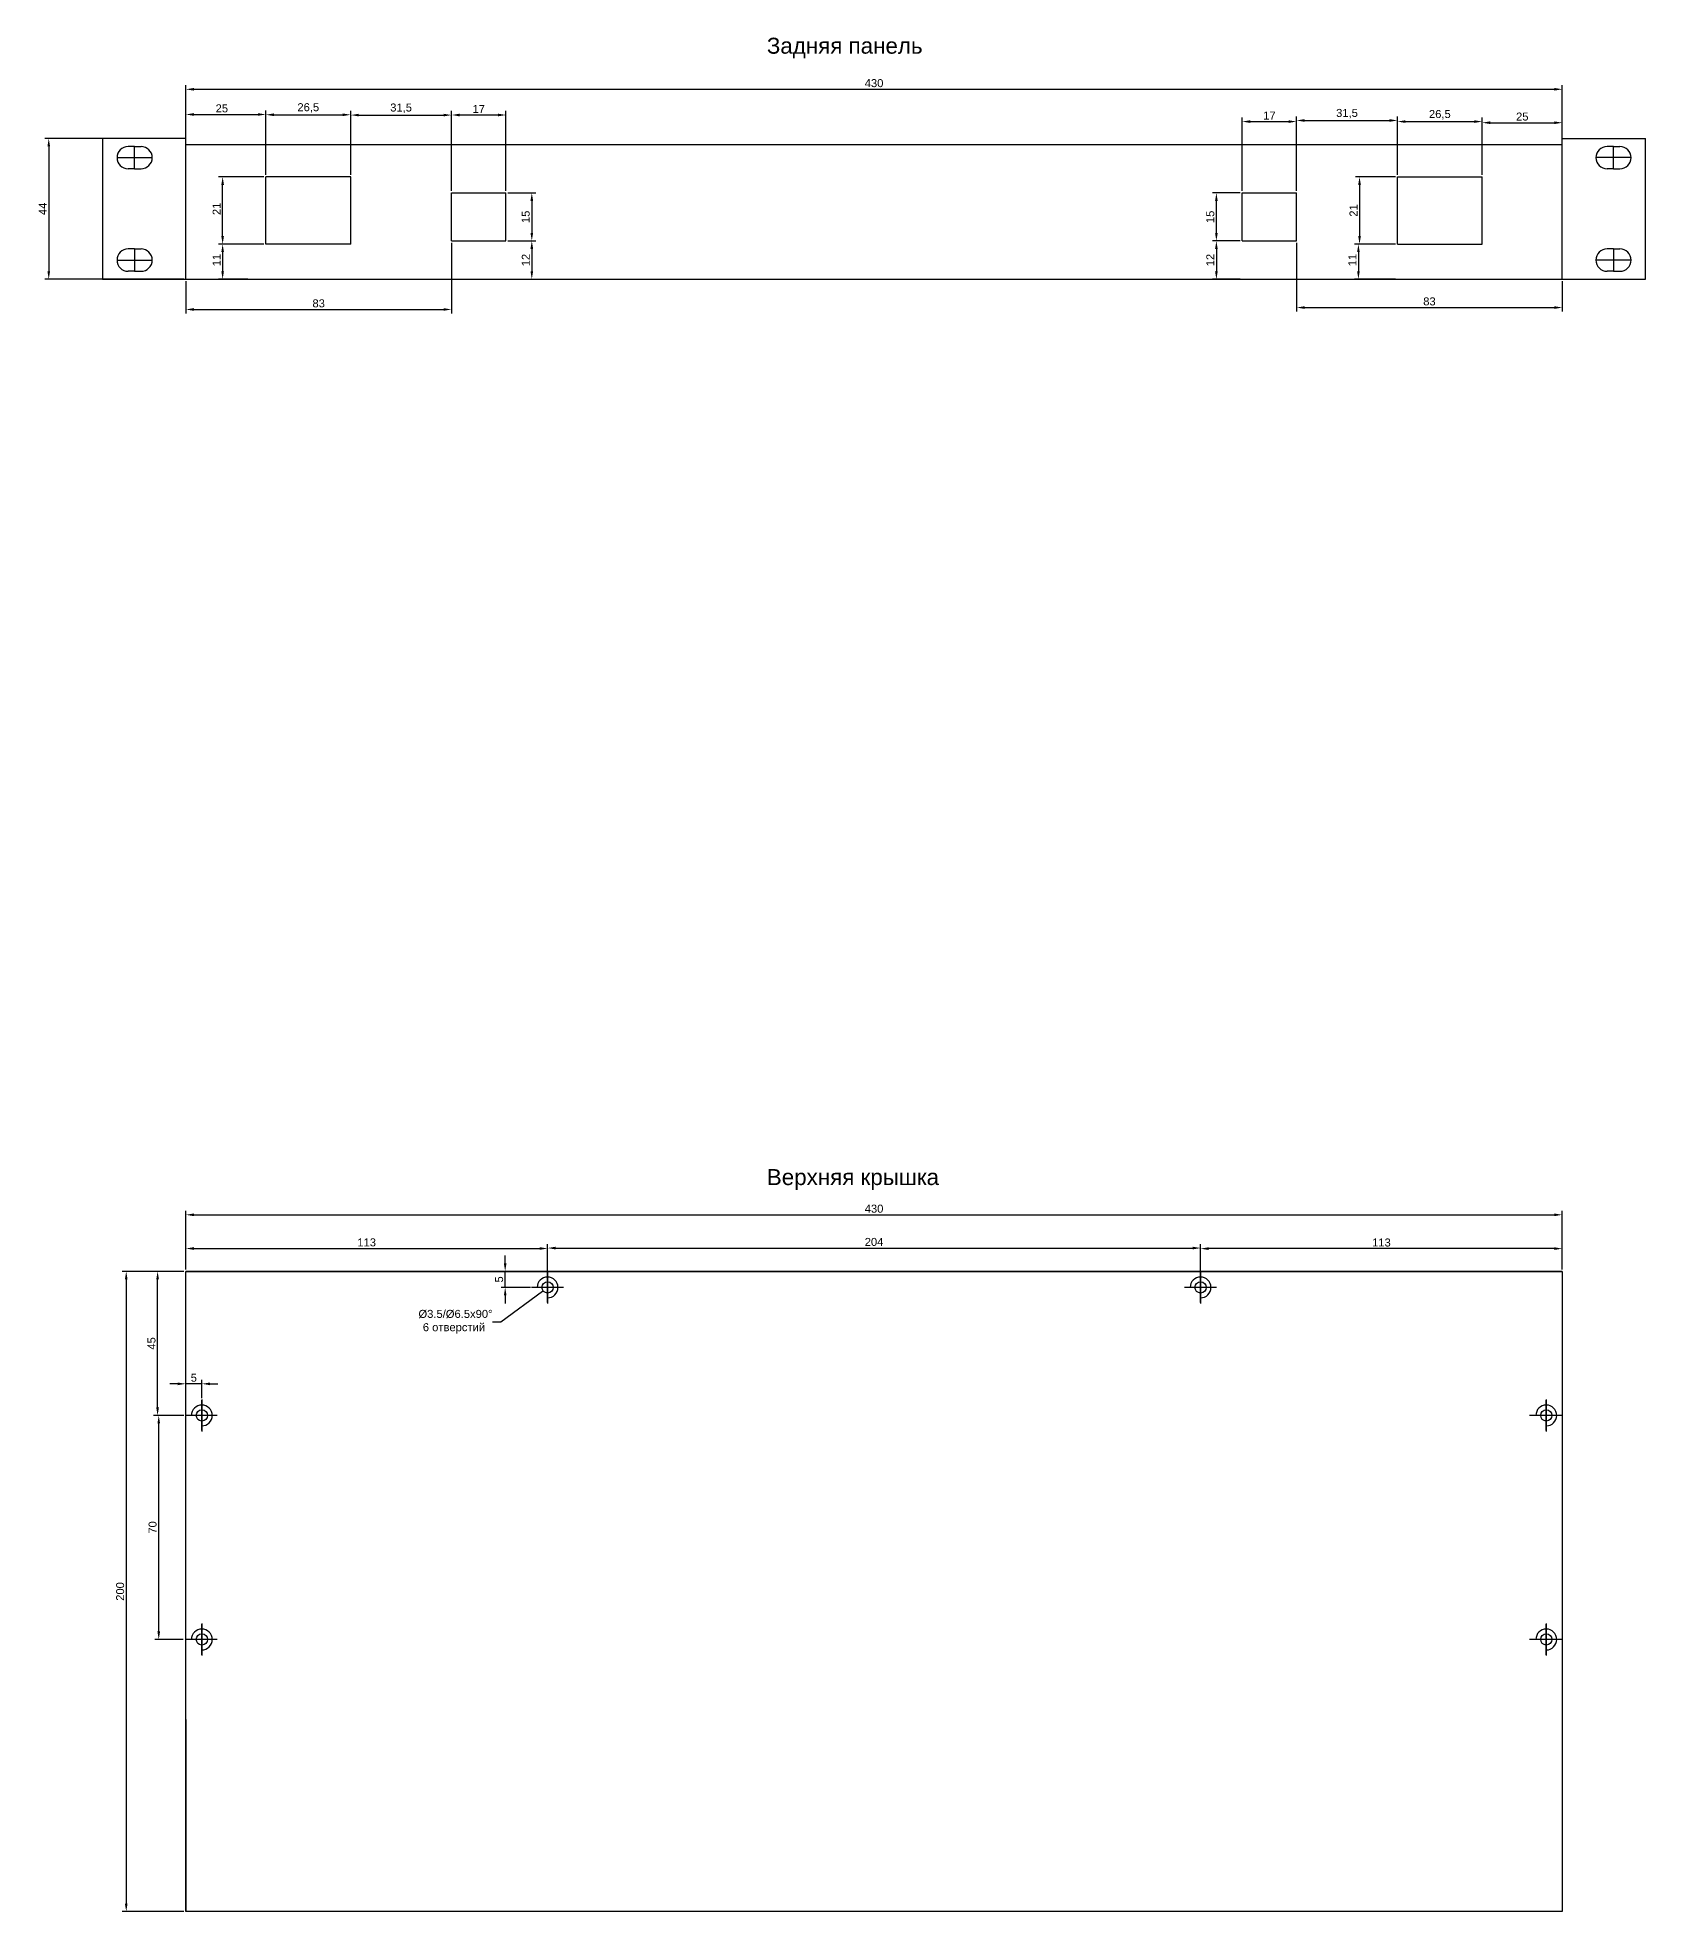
# Model space of a CAD drawing. Header units: millimetres. Extents: x 1597 to 3075, y 1 to 1076.
# Drawn here: x 2573 to 3075, y 490 to 1076 of the extents above; entities that cross this region are included whole.
import ezdxf

# ---------------------------------------------------------------- set-up
doc = ezdxf.new("R2010")
doc.units = ezdxf.units.MM
doc.layers.add('Dim', color=210, linetype='Continuous')
doc.styles.get("Standard").update_dxf_attribs({"font": 'arial.ttf'})
doc.dimstyles.new('ISO-25', dxfattribs={"dimtxt": 2.5, "dimasz": 2.5, "dimexe": 1.25, "dimexo": 0.625, "dimtad": 1, "dimtxsty": 'Standard', "dimcen": 2.5, "dimadec": 0, "dimazin": 0, "dimtfac": 1, "dimtmove": 0, "dimatfit": 3, "dimfxl": 1, "dimarcsym": 0})
doc.dimstyles.get("Standard").update_dxf_attribs({"dimtxt": 0.18, "dimasz": 0.18, "dimexe": 0.18, "dimexo": 0.0625, "dimgap": 0.09, "dimtad": 0, "dimtih": 1, "dimtoh": 1, "dimdec": 4, "dimzin": 0, "dimdsep": 46, "dimtxsty": 'Standard', "dimcen": 0.09, "dimadec": 0, "dimazin": 0, "dimtfac": 1, "dimtdec": 4, "dimtofl": 0, "dimtmove": 0, "dimatfit": 3, "dimfxl": 1, "dimtolj": 1, "dimtzin": 0, "dimarcsym": 0})

# ---------------------------------------------------------------- blocks, each defined once
blk = doc.blocks.new('*D7')
at = {"layer": 'Defpoints', "color": 0, "transparency": 16777216}
for p in [(3049.19, 1059.86), (2619.19, 1042.5), (3049.19, 1044.5)]:
    blk.add_point(p, dxfattribs=at)
at = {"layer": 'Dim', "color": 0, "lineweight": -2, "transparency": 16777216}
for p, q in [((2619.19, 1043.12), (2619.19, 1061.11)), ((2621.69, 1059.86), (3046.69, 1059.86)), ((3049.19, 1045.12), (3049.19, 1061.11))]:
    blk.add_line(p, q, dxfattribs=at)
at = {"layer": 'Dim', "color": 0, "transparency": 16777216}
for points in [[(2621.69, 1060.28), (2621.69, 1059.45), (2619.19, 1059.86)], [(3046.69, 1060.28), (3046.69, 1059.45), (3049.19, 1059.86)]]:
    blk.add_solid(points, dxfattribs=at)
at = {"layer": 'Dim', "color": 0, "transparency": 16777216, "insert": (2834.19, 1061.77), "char_height": 2.5, "attachment_point": 5}
blk.add_mtext('430', dxfattribs=at)
blk = doc.blocks.new('*D8')
at = {"layer": 'Defpoints', "color": 0, "transparency": 16777216}
for p in [(2619.19, 1044.5), (2576.36, 1000.5), (2619.19, 1000.5)]:
    blk.add_point(p, dxfattribs=at)
at = {"layer": 'Dim', "color": 0, "lineweight": -2, "transparency": 16777216}
for p, q in [((2618.57, 1044.5), (2575.11, 1044.5)), ((2576.36, 1042), (2576.36, 1003)), ((2618.57, 1000.5), (2575.11, 1000.5))]:
    blk.add_line(p, q, dxfattribs=at)
at = {"layer": 'Dim', "color": 0, "transparency": 16777216}
for points in [[(2575.95, 1042), (2576.78, 1042), (2576.36, 1044.5)], [(2575.95, 1003), (2576.78, 1003), (2576.36, 1000.5)]]:
    blk.add_solid(points, dxfattribs=at)
at = {"layer": 'Dim', "color": 0, "transparency": 16777216, "insert": (2574.49, 1022.5), "char_height": 2.5, "attachment_point": 5, "rotation": 90}
blk.add_mtext('44', dxfattribs=at)
blk = doc.blocks.new('*D9')
at = {"layer": 'Defpoints', "color": 0, "transparency": 16777216}
for p in [(2732.19, 697.66), (2619.19, 690.5), (2732.19, 685.5)]:
    blk.add_point(p, dxfattribs=at)
at = {"layer": 'Dim', "color": 0, "lineweight": -2, "transparency": 16777216}
for p, q in [((2619.19, 691.12), (2619.19, 698.91)), ((2621.69, 697.66), (2729.69, 697.66)), ((2732.19, 686.12), (2732.19, 698.91))]:
    blk.add_line(p, q, dxfattribs=at)
at = {"layer": 'Dim', "color": 0, "transparency": 16777216}
for points in [[(2621.69, 698.08), (2621.69, 697.24), (2619.19, 697.66)], [(2729.69, 698.08), (2729.69, 697.24), (2732.19, 697.66)]]:
    blk.add_solid(points, dxfattribs=at)
at = {"layer": 'Dim', "color": 0, "transparency": 16777216, "insert": (2675.69, 699.56), "char_height": 2.5, "attachment_point": 5}
blk.add_mtext('113', dxfattribs=at)
blk = doc.blocks.new('*D10')
at = {"layer": 'Defpoints', "color": 0, "transparency": 16777216}
for p in [(2936.19, 697.8), (2732.19, 685.5), (2936.19, 685.5)]:
    blk.add_point(p, dxfattribs=at)
at = {"layer": 'Dim', "color": 0, "lineweight": -2, "transparency": 16777216}
for p, q in [((2732.19, 686.12), (2732.19, 699.05)), ((2734.69, 697.8), (2933.69, 697.8)), ((2936.19, 686.12), (2936.19, 699.05))]:
    blk.add_line(p, q, dxfattribs=at)
at = {"layer": 'Dim', "color": 0, "transparency": 16777216}
for points in [[(2734.69, 698.22), (2734.69, 697.38), (2732.19, 697.8)], [(2933.69, 698.22), (2933.69, 697.38), (2936.19, 697.8)]]:
    blk.add_solid(points, dxfattribs=at)
at = {"layer": 'Dim', "color": 0, "transparency": 16777216, "insert": (2834.19, 699.7), "char_height": 2.5, "attachment_point": 5}
blk.add_mtext('204', dxfattribs=at)
blk = doc.blocks.new('*D11')
at = {"layer": 'Defpoints', "color": 0, "transparency": 16777216}
for p in [(2936.19, 697.62), (2936.19, 685.5), (3049.19, 690.5)]:
    blk.add_point(p, dxfattribs=at)
at = {"layer": 'Dim', "color": 0, "lineweight": -2, "transparency": 16777216}
for p, q in [((2936.19, 686.12), (2936.19, 698.87)), ((3046.69, 697.62), (2938.69, 697.62)), ((3049.19, 691.12), (3049.19, 698.87))]:
    blk.add_line(p, q, dxfattribs=at)
at = {"layer": 'Dim', "color": 0, "transparency": 16777216}
for points in [[(2938.69, 698.04), (2938.69, 697.2), (2936.19, 697.62)], [(3046.69, 698.04), (3046.69, 697.2), (3049.19, 697.62)]]:
    blk.add_solid(points, dxfattribs=at)
at = {"layer": 'Dim', "color": 0, "transparency": 16777216, "insert": (2992.69, 699.52), "char_height": 2.5, "attachment_point": 5}
blk.add_mtext('113', dxfattribs=at)
blk = doc.blocks.new('*D12')
at = {"layer": 'Defpoints', "color": 0, "transparency": 16777216}
for p in [(3049.19, 708.19), (2619.19, 691.12), (3049.19, 690.5)]:
    blk.add_point(p, dxfattribs=at)
at = {"layer": 'Dim', "color": 0, "lineweight": -2, "transparency": 16777216}
for p, q in [((2619.19, 691.75), (2619.19, 709.44)), ((3049.19, 691.12), (3049.19, 709.44)), ((2621.69, 708.19), (3046.69, 708.19))]:
    blk.add_line(p, q, dxfattribs=at)
at = {"layer": 'Dim', "color": 0, "transparency": 16777216}
for points in [[(2621.69, 708.61), (2621.69, 707.77), (2619.19, 708.19)], [(3046.69, 708.61), (3046.69, 707.77), (3049.19, 708.19)]]:
    blk.add_solid(points, dxfattribs=at)
at = {"layer": 'Dim', "color": 0, "transparency": 16777216, "insert": (2834.19, 710.09), "char_height": 2.5, "attachment_point": 5}
blk.add_mtext('430', dxfattribs=at)
blk = doc.blocks.new('*D13')
at = {"layer": 'Defpoints', "color": 0, "transparency": 16777216}
for p in [(2718.95, 690.5), (2727.44, 690.5), (2727.44, 685.5)]:
    blk.add_point(p, dxfattribs=at)
at = {"layer": 'Dim', "color": 0, "lineweight": -2, "transparency": 16777216}
for p, q in [((2718.95, 693), (2718.95, 695.5)), ((2726.82, 690.5), (2717.7, 690.5)), ((2726.82, 685.5), (2717.7, 685.5)), ((2718.95, 685.5), (2718.95, 690.5)), ((2718.95, 683), (2718.95, 680.5))]:
    blk.add_line(p, q, dxfattribs=at)
at = {"layer": 'Dim', "color": 0, "transparency": 16777216}
for points in [[(2718.54, 693), (2719.37, 693), (2718.95, 690.5)], [(2718.54, 683), (2719.37, 683), (2718.95, 685.5)]]:
    blk.add_solid(points, dxfattribs=at)
at = {"layer": 'Dim', "color": 0, "transparency": 16777216, "insert": (2717.06, 688), "char_height": 2.5, "attachment_point": 5, "rotation": 90}
blk.add_mtext('5', dxfattribs=at)
blk = doc.blocks.new('*D14')
at = {"layer": 'Defpoints', "color": 0, "transparency": 16777216}
for p in [(2733.6, 686.53), (2730.78, 684.47)]:
    blk.add_point(p, dxfattribs=at)
at = {"layer": 'Dim', "color": 0, "lineweight": -2, "transparency": 16777216}
for p, q in [((2732.1, 685.5), (2732.28, 685.5)), ((2732.19, 685.41), (2732.19, 685.59)), ((2717.55, 674.77), (2730.63, 684.36)), ((2714.98, 674.77), (2717.55, 674.77))]:
    blk.add_line(p, q, dxfattribs=at)
at = {"layer": 'Dim', "color": 0, "transparency": 16777216}
blk.add_solid([(2730.62, 684.38), (2730.65, 684.34), (2730.78, 684.47)], dxfattribs=at)
at = {"layer": 'Dim', "color": 0, "transparency": 16777216, "insert": (2702.95, 674.77), "char_height": 2.5, "attachment_point": 5}
blk.add_mtext('\\A1; %%C3.5/%%C6.5x90%%D\\P6 {\\fArial|b0|i0|c204|p34;отверстий}', dxfattribs=at)
blk = doc.blocks.new('*D19')
at = {"layer": 'Defpoints', "color": 0, "transparency": 16777216}
for p in [(2619.19, 690.5), (2600.57, 490.5), (2619.19, 490.5)]:
    blk.add_point(p, dxfattribs=at)
at = {"layer": 'Dim', "color": 0, "lineweight": -2, "transparency": 16777216}
for p, q in [((2618.57, 690.5), (2599.32, 690.5)), ((2600.57, 688), (2600.57, 493)), ((2618.57, 490.5), (2599.32, 490.5))]:
    blk.add_line(p, q, dxfattribs=at)
at = {"layer": 'Dim', "color": 0, "transparency": 16777216}
for points in [[(2600.15, 688), (2600.99, 688), (2600.57, 690.5)], [(2600.15, 493), (2600.99, 493), (2600.57, 490.5)]]:
    blk.add_solid(points, dxfattribs=at)
at = {"layer": 'Dim', "color": 0, "transparency": 16777216, "insert": (2598.67, 590.5), "char_height": 2.5, "attachment_point": 5, "rotation": 90}
blk.add_mtext('200', dxfattribs=at)
blk = doc.blocks.new('*D42')
at = {"layer": 'Defpoints', "color": 0, "transparency": 16777216}
for p in [(2966.19, 1049.77), (2949.19, 1027.5), (2966.19, 1027.5)]:
    blk.add_point(p, dxfattribs=at)
at = {"layer": 'Dim', "color": 0, "lineweight": -2, "transparency": 16777216}
for p, q in [((2949.19, 1028.12), (2949.19, 1051.02)), ((2951.69, 1049.77), (2963.69, 1049.77)), ((2966.19, 1028.12), (2966.19, 1051.02))]:
    blk.add_line(p, q, dxfattribs=at)
at = {"layer": 'Dim', "color": 0, "transparency": 16777216}
for points in [[(2951.69, 1050.18), (2951.69, 1049.35), (2949.19, 1049.77)], [(2963.69, 1050.18), (2963.69, 1049.35), (2966.19, 1049.77)]]:
    blk.add_solid(points, dxfattribs=at)
at = {"layer": 'Dim', "color": 0, "transparency": 16777216, "insert": (2957.69, 1051.65), "char_height": 2.5, "attachment_point": 5}
blk.add_mtext('17', dxfattribs=at)
blk = doc.blocks.new('*D43')
at = {"layer": 'Defpoints', "color": 0, "transparency": 16777216}
for p in [(2941.13, 1027.5), (2949.19, 1027.5), (2949.19, 1012.5)]:
    blk.add_point(p, dxfattribs=at)
at = {"layer": 'Dim', "color": 0, "lineweight": -2, "transparency": 16777216}
for p, q in [((2948.57, 1027.5), (2939.88, 1027.5)), ((2941.13, 1015), (2941.13, 1025)), ((2948.57, 1012.5), (2939.88, 1012.5))]:
    blk.add_line(p, q, dxfattribs=at)
at = {"layer": 'Dim', "color": 0, "transparency": 16777216}
for points in [[(2940.72, 1025), (2941.55, 1025), (2941.13, 1027.5)], [(2940.72, 1015), (2941.55, 1015), (2941.13, 1012.5)]]:
    blk.add_solid(points, dxfattribs=at)
at = {"layer": 'Dim', "color": 0, "transparency": 16777216, "insert": (2939.23, 1020), "char_height": 2.5, "attachment_point": 5, "rotation": 90}
blk.add_mtext('15', dxfattribs=at)
blk = doc.blocks.new('*D44')
at = {"layer": 'Defpoints', "color": 0, "transparency": 16777216}
for p in [(2949.19, 1012.5), (2941.13, 1000.5), (2949.19, 1000.5)]:
    blk.add_point(p, dxfattribs=at)
at = {"layer": 'Dim', "color": 0, "lineweight": -2, "transparency": 16777216}
for p, q in [((2948.57, 1012.5), (2939.88, 1012.5)), ((2941.13, 1010), (2941.13, 1003)), ((2948.57, 1000.5), (2939.88, 1000.5))]:
    blk.add_line(p, q, dxfattribs=at)
at = {"layer": 'Dim', "color": 0, "transparency": 16777216}
for points in [[(2940.72, 1010), (2941.55, 1010), (2941.13, 1012.5)], [(2940.72, 1003), (2941.55, 1003), (2941.13, 1000.5)]]:
    blk.add_solid(points, dxfattribs=at)
at = {"layer": 'Dim', "color": 0, "transparency": 16777216, "insert": (2939.25, 1006.5), "char_height": 2.5, "attachment_point": 5, "rotation": 90}
blk.add_mtext('12', dxfattribs=at)
blk = doc.blocks.new('*D61')
at = {"layer": 'Defpoints', "color": 0, "transparency": 16777216}
for p in [(2610.73, 645.5), (2619.19, 645.5), (2618.94, 575.5)]:
    blk.add_point(p, dxfattribs=at)
at = {"layer": 'Dim', "color": 0, "lineweight": -2, "transparency": 16777216}
for p, q in [((2618.57, 645.5), (2609.48, 645.5)), ((2610.73, 578), (2610.73, 643)), ((2618.32, 575.5), (2609.48, 575.5))]:
    blk.add_line(p, q, dxfattribs=at)
at = {"layer": 'Dim', "color": 0, "transparency": 16777216}
for points in [[(2610.31, 643), (2611.14, 643), (2610.73, 645.5)], [(2610.31, 578), (2611.14, 578), (2610.73, 575.5)]]:
    blk.add_solid(points, dxfattribs=at)
at = {"layer": 'Dim', "color": 0, "transparency": 16777216, "insert": (2608.82, 610.5), "char_height": 2.5, "attachment_point": 5, "rotation": 90}
blk.add_mtext('70', dxfattribs=at)
blk = doc.blocks.new('*D62')
at = {"layer": 'Defpoints', "color": 0, "transparency": 16777216}
for p in [(2610.37, 690.5), (2619.19, 690.5), (2618.94, 645.5)]:
    blk.add_point(p, dxfattribs=at)
at = {"layer": 'Dim', "color": 0, "lineweight": -2, "transparency": 16777216}
for p, q in [((2618.57, 690.5), (2609.12, 690.5)), ((2610.37, 648), (2610.37, 688)), ((2618.32, 645.5), (2609.12, 645.5))]:
    blk.add_line(p, q, dxfattribs=at)
at = {"layer": 'Dim', "color": 0, "transparency": 16777216}
for points in [[(2609.95, 688), (2610.79, 688), (2610.37, 690.5)], [(2609.95, 648), (2610.79, 648), (2610.37, 645.5)]]:
    blk.add_solid(points, dxfattribs=at)
at = {"layer": 'Dim', "color": 0, "transparency": 16777216, "insert": (2608.47, 668), "char_height": 2.5, "attachment_point": 5, "rotation": 90}
blk.add_mtext('45', dxfattribs=at)
blk = doc.blocks.new('*D63')
at = {"layer": 'Defpoints', "color": 0, "transparency": 16777216}
for p in [(2619.19, 655.38), (2619.19, 650.25), (2624.19, 650.25)]:
    blk.add_point(p, dxfattribs=at)
at = {"layer": 'Dim', "color": 0, "lineweight": -2, "transparency": 16777216}
for p, q in [((2619.19, 650.88), (2619.19, 656.63)), ((2624.19, 650.88), (2624.19, 656.63)), ((2616.69, 655.38), (2614.19, 655.38)), ((2624.19, 655.38), (2619.19, 655.38)), ((2626.69, 655.38), (2629.19, 655.38))]:
    blk.add_line(p, q, dxfattribs=at)
at = {"layer": 'Dim', "color": 0, "transparency": 16777216}
for points in [[(2616.69, 655.79), (2616.69, 654.96), (2619.19, 655.38)], [(2626.69, 655.79), (2626.69, 654.96), (2624.19, 655.38)]]:
    blk.add_solid(points, dxfattribs=at)
at = {"layer": 'Dim', "color": 0, "transparency": 16777216, "insert": (2621.69, 657.27), "char_height": 2.5, "attachment_point": 5}
blk.add_mtext('5', dxfattribs=at)
blk = doc.blocks.new('*D65')
at = {"layer": 'Defpoints', "color": 0, "transparency": 16777216}
for p in [(2644.19, 1051.99), (2644.19, 1032.5), (2619.19, 1022.5)]:
    blk.add_point(p, dxfattribs=at)
at = {"layer": 'Dim', "color": 0, "lineweight": -2, "transparency": 16777216}
for p, q in [((2619.19, 1023.12), (2619.19, 1053.24)), ((2621.69, 1051.99), (2641.69, 1051.99)), ((2644.19, 1033.12), (2644.19, 1053.24))]:
    blk.add_line(p, q, dxfattribs=at)
at = {"layer": 'Dim', "color": 0, "transparency": 16777216}
for points in [[(2621.69, 1052.41), (2621.69, 1051.57), (2619.19, 1051.99)], [(2641.69, 1052.41), (2641.69, 1051.57), (2644.19, 1051.99)]]:
    blk.add_solid(points, dxfattribs=at)
at = {"layer": 'Dim', "color": 0, "transparency": 16777216, "insert": (2630.44, 1053.89), "char_height": 2.5, "attachment_point": 5}
blk.add_mtext('25', dxfattribs=at)
blk = doc.blocks.new('*D66')
at = {"layer": 'Defpoints', "color": 0, "transparency": 16777216}
for p in [(2644.19, 1011.5), (2630.69, 1000.5), (2639.19, 1000.5)]:
    blk.add_point(p, dxfattribs=at)
at = {"layer": 'Dim', "color": 0, "lineweight": -2, "transparency": 16777216}
for p, q in [((2643.57, 1011.5), (2629.44, 1011.5)), ((2630.69, 1009), (2630.69, 1003)), ((2638.57, 1000.5), (2629.44, 1000.5))]:
    blk.add_line(p, q, dxfattribs=at)
at = {"layer": 'Dim', "color": 0, "transparency": 16777216}
for points in [[(2630.27, 1009), (2631.1, 1009), (2630.69, 1011.5)], [(2630.27, 1003), (2631.1, 1003), (2630.69, 1000.5)]]:
    blk.add_solid(points, dxfattribs=at)
at = {"layer": 'Dim', "color": 0, "transparency": 16777216, "insert": (2628.81, 1006.5), "char_height": 2.5, "attachment_point": 5, "rotation": 90}
blk.add_mtext('11', dxfattribs=at)
blk = doc.blocks.new('*D68')
at = {"layer": 'Defpoints', "color": 0, "transparency": 16777216}
for p in [(2670.69, 1051.9), (2644.19, 1032.5), (2670.69, 1032.5)]:
    blk.add_point(p, dxfattribs=at)
at = {"layer": 'Dim', "color": 0, "lineweight": -2, "transparency": 16777216}
for p, q in [((2644.19, 1033.12), (2644.19, 1053.15)), ((2646.69, 1051.9), (2668.19, 1051.9)), ((2670.69, 1033.12), (2670.69, 1053.15))]:
    blk.add_line(p, q, dxfattribs=at)
at = {"layer": 'Dim', "color": 0, "transparency": 16777216}
for points in [[(2646.69, 1052.32), (2646.69, 1051.49), (2644.19, 1051.9)], [(2668.19, 1052.32), (2668.19, 1051.49), (2670.69, 1051.9)]]:
    blk.add_solid(points, dxfattribs=at)
at = {"layer": 'Dim', "color": 0, "transparency": 16777216, "insert": (2657.44, 1054.03), "char_height": 2.5, "attachment_point": 5}
blk.add_mtext('26,5', dxfattribs=at)
blk = doc.blocks.new('*D71')
at = {"layer": 'Defpoints', "color": 0, "transparency": 16777216}
for p in [(2630.69, 1032.5), (2644.19, 1032.5), (2644.19, 1011.5)]:
    blk.add_point(p, dxfattribs=at)
at = {"layer": 'Dim', "color": 0, "lineweight": -2, "transparency": 16777216}
for p, q in [((2643.57, 1032.5), (2629.44, 1032.5)), ((2630.69, 1014), (2630.69, 1030)), ((2643.57, 1011.5), (2629.44, 1011.5))]:
    blk.add_line(p, q, dxfattribs=at)
at = {"layer": 'Dim', "color": 0, "transparency": 16777216}
for points in [[(2630.27, 1030), (2631.1, 1030), (2630.69, 1032.5)], [(2630.27, 1014), (2631.1, 1014), (2630.69, 1011.5)]]:
    blk.add_solid(points, dxfattribs=at)
at = {"layer": 'Dim', "color": 0, "transparency": 16777216, "insert": (2628.81, 1022.5), "char_height": 2.5, "attachment_point": 5, "rotation": 90}
blk.add_mtext('21', dxfattribs=at)
blk = doc.blocks.new('*D76')
at = {"layer": 'Defpoints', "color": 0, "transparency": 16777216}
for p in [(2702.19, 1051.8), (2670.69, 1032.5), (2702.19, 1028)]:
    blk.add_point(p, dxfattribs=at)
at = {"layer": 'Dim', "color": 0, "lineweight": -2, "transparency": 16777216}
for p, q in [((2670.69, 1033.12), (2670.69, 1053.05)), ((2673.19, 1051.8), (2699.69, 1051.8)), ((2702.19, 1028.62), (2702.19, 1053.05))]:
    blk.add_line(p, q, dxfattribs=at)
at = {"layer": 'Dim', "color": 0, "transparency": 16777216}
for points in [[(2673.19, 1052.22), (2673.19, 1051.39), (2670.69, 1051.8)], [(2699.69, 1052.22), (2699.69, 1051.39), (2702.19, 1051.8)]]:
    blk.add_solid(points, dxfattribs=at)
at = {"layer": 'Dim', "color": 0, "transparency": 16777216, "insert": (2686.44, 1053.93), "char_height": 2.5, "attachment_point": 5}
blk.add_mtext('31,5', dxfattribs=at)
blk = doc.blocks.new('*D84')
at = {"layer": 'Defpoints', "color": 0, "transparency": 16777216}
for p in [(2997.69, 1050.12), (2997.69, 1032.5), (2966.19, 1027.5)]:
    blk.add_point(p, dxfattribs=at)
at = {"layer": 'Dim', "color": 0, "lineweight": -2, "transparency": 16777216}
for p, q in [((2966.19, 1028.12), (2966.19, 1051.37)), ((2968.69, 1050.12), (2995.19, 1050.12)), ((2997.69, 1033.12), (2997.69, 1051.37))]:
    blk.add_line(p, q, dxfattribs=at)
at = {"layer": 'Dim', "color": 0, "transparency": 16777216}
for points in [[(2968.69, 1050.53), (2968.69, 1049.7), (2966.19, 1050.12)], [(2995.19, 1050.53), (2995.19, 1049.7), (2997.69, 1050.12)]]:
    blk.add_solid(points, dxfattribs=at)
at = {"layer": 'Dim', "color": 0, "transparency": 16777216, "insert": (2981.94, 1052.24), "char_height": 2.5, "attachment_point": 5}
blk.add_mtext('31,5', dxfattribs=at)
blk = doc.blocks.new('*D85')
at = {"layer": 'Defpoints', "color": 0, "transparency": 16777216}
for p in [(3024.19, 1049.77), (2997.69, 1032.5), (3024.19, 1032.5)]:
    blk.add_point(p, dxfattribs=at)
at = {"layer": 'Dim', "color": 0, "lineweight": -2, "transparency": 16777216}
for p, q in [((2997.69, 1033.12), (2997.69, 1051.02)), ((3000.19, 1049.77), (3021.69, 1049.77)), ((3024.19, 1033.12), (3024.19, 1051.02))]:
    blk.add_line(p, q, dxfattribs=at)
at = {"layer": 'Dim', "color": 0, "transparency": 16777216}
for points in [[(3000.19, 1050.18), (3000.19, 1049.35), (2997.69, 1049.77)], [(3021.69, 1050.18), (3021.69, 1049.35), (3024.19, 1049.77)]]:
    blk.add_solid(points, dxfattribs=at)
at = {"layer": 'Dim', "color": 0, "transparency": 16777216, "insert": (3010.94, 1051.9), "char_height": 2.5, "attachment_point": 5}
blk.add_mtext('26,5', dxfattribs=at)
blk = doc.blocks.new('*D86')
at = {"layer": 'Defpoints', "color": 0, "transparency": 16777216}
for p in [(3049.19, 1049.42), (3024.19, 1032.5), (3049.19, 1032.5)]:
    blk.add_point(p, dxfattribs=at)
at = {"layer": 'Dim', "color": 0, "lineweight": -2, "transparency": 16777216}
for p, q in [((3024.19, 1033.12), (3024.19, 1050.67)), ((3026.69, 1049.42), (3046.69, 1049.42)), ((3049.19, 1033.12), (3049.19, 1050.67))]:
    blk.add_line(p, q, dxfattribs=at)
at = {"layer": 'Dim', "color": 0, "transparency": 16777216}
for points in [[(3026.69, 1049.84), (3026.69, 1049), (3024.19, 1049.42)], [(3046.69, 1049.84), (3046.69, 1049), (3049.19, 1049.42)]]:
    blk.add_solid(points, dxfattribs=at)
at = {"layer": 'Dim', "color": 0, "transparency": 16777216, "insert": (3036.69, 1051.32), "char_height": 2.5, "attachment_point": 5}
blk.add_mtext('25', dxfattribs=at)
blk = doc.blocks.new('*D87')
at = {"layer": 'Defpoints', "color": 0, "transparency": 16777216}
for p in [(2997.69, 1032.5), (2985.85, 1011.5), (2997.69, 1011.5)]:
    blk.add_point(p, dxfattribs=at)
at = {"layer": 'Dim', "color": 0, "lineweight": -2, "transparency": 16777216}
for p, q in [((2997.07, 1032.5), (2984.6, 1032.5)), ((2985.85, 1030), (2985.85, 1014)), ((2997.07, 1011.5), (2984.6, 1011.5))]:
    blk.add_line(p, q, dxfattribs=at)
at = {"layer": 'Dim', "color": 0, "transparency": 16777216}
for points in [[(2985.44, 1030), (2986.27, 1030), (2985.85, 1032.5)], [(2985.44, 1014), (2986.27, 1014), (2985.85, 1011.5)]]:
    blk.add_solid(points, dxfattribs=at)
at = {"layer": 'Dim', "color": 0, "transparency": 16777216, "insert": (2983.97, 1022), "char_height": 2.5, "attachment_point": 5, "rotation": 90}
blk.add_mtext('21', dxfattribs=at)
blk = doc.blocks.new('*D88')
at = {"layer": 'Defpoints', "color": 0, "transparency": 16777216}
for p in [(2997.69, 1011.5), (2985.5, 1000.5), (2997.69, 1000.5)]:
    blk.add_point(p, dxfattribs=at)
at = {"layer": 'Dim', "color": 0, "lineweight": -2, "transparency": 16777216}
for p, q in [((2997.07, 1011.5), (2984.25, 1011.5)), ((2985.5, 1009), (2985.5, 1003)), ((2997.07, 1000.5), (2984.25, 1000.5))]:
    blk.add_line(p, q, dxfattribs=at)
at = {"layer": 'Dim', "color": 0, "transparency": 16777216}
for points in [[(2985.09, 1009), (2985.92, 1009), (2985.5, 1011.5)], [(2985.09, 1003), (2985.92, 1003), (2985.5, 1000.5)]]:
    blk.add_solid(points, dxfattribs=at)
at = {"layer": 'Dim', "color": 0, "transparency": 16777216, "insert": (2983.62, 1006.5), "char_height": 2.5, "attachment_point": 5, "rotation": 90}
blk.add_mtext('11', dxfattribs=at)
blk = doc.blocks.new('*D194')
at = {"layer": 'Defpoints', "color": 0, "transparency": 16777216}
for p in [(2966.19, 1012.5), (3049.19, 1000.5), (3049.19, 991.66)]:
    blk.add_point(p, dxfattribs=at)
at = {"layer": 'Dim', "color": 0, "lineweight": -2, "transparency": 16777216}
for p, q in [((2966.19, 1011.88), (2966.19, 990.41)), ((3049.19, 999.88), (3049.19, 990.41)), ((2968.69, 991.66), (3046.69, 991.66))]:
    blk.add_line(p, q, dxfattribs=at)
at = {"layer": 'Dim', "color": 0, "transparency": 16777216}
for points in [[(2968.69, 992.08), (2968.69, 991.25), (2966.19, 991.66)], [(3046.69, 992.08), (3046.69, 991.25), (3049.19, 991.66)]]:
    blk.add_solid(points, dxfattribs=at)
at = {"layer": 'Dim', "color": 0, "transparency": 16777216, "insert": (3007.69, 993.57), "char_height": 2.5, "attachment_point": 5}
blk.add_mtext('83', dxfattribs=at)
blk = doc.blocks.new('*D195')
at = {"layer": 'Defpoints', "color": 0, "transparency": 16777216}
for p in [(2702.19, 1012.5), (2619.19, 1000.5), (2702.19, 991.06)]:
    blk.add_point(p, dxfattribs=at)
at = {"layer": 'Dim', "color": 0, "lineweight": -2, "transparency": 16777216}
for p, q in [((2702.19, 1011.88), (2702.19, 989.81)), ((2619.19, 999.88), (2619.19, 989.81)), ((2621.69, 991.06), (2699.69, 991.06))]:
    blk.add_line(p, q, dxfattribs=at)
at = {"layer": 'Dim', "color": 0, "transparency": 16777216}
for points in [[(2621.69, 991.48), (2621.69, 990.64), (2619.19, 991.06)], [(2699.69, 991.48), (2699.69, 990.64), (2702.19, 991.06)]]:
    blk.add_solid(points, dxfattribs=at)
at = {"layer": 'Dim', "color": 0, "transparency": 16777216, "insert": (2660.69, 992.96), "char_height": 2.5, "attachment_point": 5}
blk.add_mtext('83', dxfattribs=at)
blk = doc.blocks.new('*D196')
at = {"layer": 'Defpoints', "color": 0, "transparency": 16777216}
for p in [(2719.19, 1051.83), (2702.19, 1027.5), (2719.19, 1027.5)]:
    blk.add_point(p, dxfattribs=at)
at = {"layer": 'Dim', "color": 0, "lineweight": -2, "transparency": 16777216}
for p, q in [((2702.19, 1028.12), (2702.19, 1053.08)), ((2704.69, 1051.83), (2716.69, 1051.83)), ((2719.19, 1028.12), (2719.19, 1053.08))]:
    blk.add_line(p, q, dxfattribs=at)
at = {"layer": 'Dim', "color": 0, "transparency": 16777216}
for points in [[(2704.69, 1052.24), (2704.69, 1051.41), (2702.19, 1051.83)], [(2716.69, 1052.24), (2716.69, 1051.41), (2719.19, 1051.83)]]:
    blk.add_solid(points, dxfattribs=at)
at = {"layer": 'Dim', "color": 0, "transparency": 16777216, "insert": (2710.69, 1053.71), "char_height": 2.5, "attachment_point": 5}
blk.add_mtext('17', dxfattribs=at)
blk = doc.blocks.new('*D197')
at = {"layer": 'Defpoints', "color": 0, "transparency": 16777216}
for p in [(2719.19, 1027.5), (2719.19, 1012.5), (2727.27, 1012.5)]:
    blk.add_point(p, dxfattribs=at)
at = {"layer": 'Dim', "color": 0, "lineweight": -2, "transparency": 16777216}
for p, q in [((2719.82, 1027.5), (2728.52, 1027.5)), ((2727.27, 1025), (2727.27, 1015)), ((2719.82, 1012.5), (2728.52, 1012.5))]:
    blk.add_line(p, q, dxfattribs=at)
at = {"layer": 'Dim', "color": 0, "transparency": 16777216}
for points in [[(2726.86, 1025), (2727.69, 1025), (2727.27, 1027.5)], [(2726.86, 1015), (2727.69, 1015), (2727.27, 1012.5)]]:
    blk.add_solid(points, dxfattribs=at)
at = {"layer": 'Dim', "color": 0, "transparency": 16777216, "insert": (2725.37, 1020), "char_height": 2.5, "attachment_point": 5, "rotation": 90}
blk.add_mtext('15', dxfattribs=at)
blk = doc.blocks.new('*D198')
at = {"layer": 'Defpoints', "color": 0, "transparency": 16777216}
for p in [(2719.19, 1012.5), (2719.19, 1000.5), (2727.27, 1000.5)]:
    blk.add_point(p, dxfattribs=at)
at = {"layer": 'Dim', "color": 0, "lineweight": -2, "transparency": 16777216}
for p, q in [((2719.82, 1012.5), (2728.52, 1012.5)), ((2727.27, 1010), (2727.27, 1003)), ((2719.82, 1000.5), (2728.52, 1000.5))]:
    blk.add_line(p, q, dxfattribs=at)
at = {"layer": 'Dim', "color": 0, "transparency": 16777216}
for points in [[(2726.86, 1010), (2727.69, 1010), (2727.27, 1012.5)], [(2726.86, 1003), (2727.69, 1003), (2727.27, 1000.5)]]:
    blk.add_solid(points, dxfattribs=at)
at = {"layer": 'Dim', "color": 0, "transparency": 16777216, "insert": (2725.39, 1006.5), "char_height": 2.5, "attachment_point": 5, "rotation": 90}
blk.add_mtext('12', dxfattribs=at)

msp = doc.modelspace()

# ---------------------------------------------------------------- linework, layer by layer
for p, q in [((2593.19087, 1044.5), (2593.19087, 1000.5)), ((2619.19087, 1044.5), (2593.19087, 1044.5)), ((2619.19087, 1000.5), (2619.19087, 1044.5)), ((3049.19087, 1042.5), (2619.19087, 1042.5)), ((3049.19087, 1000.5), (3049.19087, 1044.5)), ((3049.19087, 1044.5), (3075.19087, 1044.5)), ((3075.19087, 1000.5), (3075.19087, 1044.5)), ((2597.69397, 1038.5), (2608.69397, 1038.5)), ((2603.19397, 1042), (2601.19397, 1042)), ((2603.19397, 1042), (2605.19397, 1042)), ((2603.19397, 1035), (2603.19397, 1042)), ((3070.68776, 1038.5), (3059.68776, 1038.5)), ((3065.18776, 1042), (3063.18776, 1042)), ((3065.18776, 1035), (3065.18776, 1042)), ((3065.18776, 1042), (3067.18776, 1042)), ((2603.19397, 1035), (2601.19397, 1035)), ((2603.19397, 1035), (2605.19397, 1035)), ((2670.69087, 1032.5), (2644.19087, 1032.5)), ((2644.19087, 1011.5), (2644.19087, 1032.5)), ((2670.69087, 1011.5), (2670.69087, 1032.5)), ((2997.69087, 1032.5), (3024.19087, 1032.5)), ((2997.69087, 1011.5), (2997.69087, 1032.5)), ((3024.19087, 1011.5), (3024.19087, 1032.5)), ((3065.18776, 1035), (3063.18776, 1035)), ((3065.18776, 1035), (3067.18776, 1035)), ((2702.19087, 1027.5), (2719.19087, 1027.5)), ((2702.19087, 1012.5), (2702.19087, 1027.5)), ((2719.19087, 1012.5), (2719.19087, 1027.5)), ((2949.19087, 1027.5), (2966.19087, 1027.5)), ((2949.19087, 1012.5), (2949.19087, 1027.5)), ((2966.19087, 1012.5), (2966.19087, 1027.5)), ((2603.19397, 1010), (2601.19397, 1010)), ((2603.19397, 1010), (2605.19397, 1010)), ((2603.19397, 1010), (2603.19397, 1003)), ((2670.69087, 1011.5), (2644.19087, 1011.5)), ((2702.19087, 1012.5), (2719.19087, 1012.5)), ((2949.19087, 1012.5), (2966.19087, 1012.5)), ((2997.69087, 1011.5), (3024.19087, 1011.5)), ((3065.18776, 1010), (3063.18776, 1010)), ((3065.18776, 1010), (3065.18776, 1003)), ((3065.18776, 1010), (3067.18776, 1010)), ((2597.69397, 1006.5), (2608.69397, 1006.5)), ((2603.19397, 1003), (2601.19397, 1003)), ((2603.19397, 1003), (2605.19397, 1003)), ((3070.68776, 1006.5), (3059.68776, 1006.5)), ((3065.18776, 1003), (3063.18776, 1003)), ((3065.18776, 1003), (3067.18776, 1003)), ((2593.19087, 1000.5), (3075.19087, 1000.5)), ((3049.19087, 690.5), (2619.19087, 690.5)), ((2619.19087, 690.5), (3049.19087, 690.5)), ((2619.19087, 490.5), (2619.19087, 690.5)), ((2737.19087, 685.5), (2727.19087, 685.5)), ((2736.94087, 685.5), (2727.44087, 685.5)), ((2733.94087, 685.5), (2730.44087, 685.5)), ((2732.19087, 690.5), (2732.19087, 680.5)), ((2732.19087, 680.75), (2732.19087, 690.25)), ((2732.19087, 683.75), (2732.19087, 687.25)), ((2941.19087, 685.5), (2931.19087, 685.5)), ((2940.94087, 685.5), (2931.44087, 685.5)), ((2937.94087, 685.5), (2934.44087, 685.5)), ((2936.19087, 690.5), (2936.19087, 680.5)), ((2936.19087, 680.75), (2936.19087, 690.25)), ((2936.19087, 683.75), (2936.19087, 687.25)), ((3049.19087, 690.5), (3049.19087, 490.5)), ((2624.19087, 650.5), (2624.19087, 640.5)), ((2624.19087, 650.5), (2624.19087, 640.5)), ((2624.19087, 640.75), (2624.19087, 650.25)), ((2624.19087, 640.75), (2624.19087, 650.25)), ((3044.19087, 650.5), (3044.19087, 640.5)), ((3044.19087, 650.5), (3044.19087, 640.5)), ((3044.19087, 640.75), (3044.19087, 650.25)), ((3044.19087, 640.75), (3044.19087, 650.25)), ((2628.94087, 645.5), (2618.94087, 645.5)), ((2628.94087, 645.5), (2618.94087, 645.5)), ((2628.69087, 645.5), (2619.19087, 645.5)), ((2628.69087, 645.5), (2619.19087, 645.5)), ((2625.69087, 645.5), (2622.19087, 645.5)), ((2625.69087, 645.5), (2622.19087, 645.5)), ((2624.19087, 643.75), (2624.19087, 647.25)), ((2624.19087, 643.75), (2624.19087, 647.25)), ((3048.94087, 645.5), (3038.94087, 645.5)), ((3048.94087, 645.5), (3038.94087, 645.5)), ((3048.69087, 645.5), (3039.19087, 645.5)), ((3048.69087, 645.5), (3039.19087, 645.5)), ((3045.69087, 645.5), (3042.19087, 645.5)), ((3045.69087, 645.5), (3042.19087, 645.5)), ((3044.19087, 643.75), (3044.19087, 647.25)), ((3044.19087, 643.75), (3044.19087, 647.25)), ((2624.19087, 580.5), (2624.19087, 570.5)), ((2624.19087, 580.5), (2624.19087, 570.5)), ((2624.19087, 570.75), (2624.19087, 580.25)), ((2624.19087, 570.75), (2624.19087, 580.25)), ((3044.19087, 580.5), (3044.19087, 570.5)), ((3044.19087, 580.5), (3044.19087, 570.5)), ((3044.19087, 570.75), (3044.19087, 580.25)), ((3044.19087, 570.75), (3044.19087, 580.25)), ((2628.94087, 575.5), (2618.94087, 575.5)), ((2628.94087, 575.5), (2618.94087, 575.5)), ((2628.69087, 575.5), (2619.19087, 575.5)), ((2628.69087, 575.5), (2619.19087, 575.5)), ((2625.69087, 575.5), (2622.19087, 575.5)), ((2625.69087, 575.5), (2622.19087, 575.5)), ((2624.19087, 573.75), (2624.19087, 577.25)), ((2624.19087, 573.75), (2624.19087, 577.25)), ((3048.94087, 575.5), (3038.94087, 575.5)), ((3048.94087, 575.5), (3038.94087, 575.5)), ((3048.69087, 575.5), (3039.19087, 575.5)), ((3048.69087, 575.5), (3039.19087, 575.5)), ((3045.69087, 575.5), (3042.19087, 575.5)), ((3045.69087, 575.5), (3042.19087, 575.5)), ((3044.19087, 573.75), (3044.19087, 577.25)), ((3044.19087, 573.75), (3044.19087, 577.25)), ((2619.19087, 550.5), (2619.19087, 490.5)), ((3049.19087, 550.5), (3049.19087, 490.5)), ((3049.19087, 490.5), (2619.19087, 490.5))]:
    msp.add_line(p, q)
for centre in [(2732.19087, 685.5), (2936.19087, 685.5), (2624.19087, 645.5), (2624.19087, 645.5), (3044.19087, 645.5), (3044.19087, 645.5), (2624.19087, 575.5), (2624.19087, 575.5), (3044.19087, 575.5), (3044.19087, 575.5)]:
    msp.add_circle(centre, 1.75)
for centre, radius, start, end in [((2601.19397, 1038.5), 3.5, 90, 270), ((2605.19397, 1038.5), 3.5, 270, 90), ((3063.18776, 1038.5), 3.5, 90, 270), ((3067.18776, 1038.5), 3.5, 270, 90), ((2601.19397, 1006.5), 3.5, 90, 270), ((2605.19397, 1006.5), 3.5, 270, 90), ((3063.18776, 1006.5), 3.5, 90, 270), ((3067.18776, 1006.5), 3.5, 270, 90), ((2732.19087, 685.5), 3.25, 270, 180), ((2936.19087, 685.5), 3.25, 270, 180), ((2624.19087, 645.5), 3.25, 270, 180), ((2624.19087, 645.5), 3.25, 270, 180), ((3044.19087, 645.5), 3.25, 270, 180), ((3044.19087, 645.5), 3.25, 270, 180), ((2624.19087, 575.5), 3.25, 270, 180), ((2624.19087, 575.5), 3.25, 270, 180), ((3044.19087, 575.5), 3.25, 270, 180), ((3044.19087, 575.5), 3.25, 270, 180)]:
    msp.add_arc(centre, radius, start, end)

# ---------------------------------------------------------------- texts
at = {"char_height": 5, "attachment_point": 1}
for s, insert in [('Задняя панель', (2800.69595, 1075.97839)), ('Верхняя крышка', (2800.69595, 722.4819))]:
    msp.add_mtext_dynamic_manual_height_columns(s, width=57.1827514, gutter_width=12.5, heights=[0], dxfattribs=dict(at, insert=insert))

# ---------------------------------------------------------------- dimensions: what is measured, and where the dimension line sits
at = {"layer": 'Dim'}
for base, p1, p2, picture, middle in [((3049.19087, 1059.86443), (2619.19087, 1042.5), (3049.19087, 1044.5), '*D7', (2834.19087, 1059.86443)), ((2644.19087, 1051.99159), (2619.19087, 1022.5), (2644.19087, 1032.5), '*D65', (2630.44087, 1051.99159)), ((2966.19087, 1049.76807), (2949.19087, 1027.5), (2966.19087, 1027.5), '*D42', (2957.69087, 1049.76807))]:
    dim = msp.add_linear_dim(base=base, p1=p1, p2=p2, dimstyle='ISO-25', dxfattribs=at)
    dim.commit()
    dim.dimension.update_dxf_attribs({"geometry": picture, "text_midpoint": middle, "dimtype": 160})
for base, p1, p2, picture, middle in [((2670.69087, 1051.90465), (2644.19087, 1032.5), (2670.69087, 1032.5), '*D68', (2657.44087, 1054.03204)), ((2702.19087, 1051.80396), (2670.69087, 1032.5), (2702.19087, 1028), '*D76', (2686.44087, 1053.93135)), ((2719.19087, 1051.82724), (2702.19087, 1027.5), (2719.19087, 1027.5), '*D196', (2710.69087, 1053.70736)), ((2997.69087, 1050.11741), (2966.19087, 1027.5), (2997.69087, 1032.5), '*D84', (2981.94087, 1052.24479)), ((3024.19087, 1049.76807), (2997.69087, 1032.5), (3024.19087, 1032.5), '*D85', (3010.94087, 1051.89546)), ((3049.19087, 1049.41874), (3024.19087, 1032.5), (3049.19087, 1032.5), '*D86', (3036.69087, 1051.32017)), ((2702.19087, 991.06056), (2619.19087, 1000.5), (2702.19087, 1012.5), '*D195', (2660.69087, 992.96285)), ((3049.19087, 991.66272), (2966.19087, 1012.5), (3049.19087, 1000.5), '*D194', (3007.69087, 993.565)), ((3049.19087, 708.19076), (2619.19087, 691.125), (3049.19087, 690.5), '*D12', (2834.19087, 710.09304)), ((2732.19087, 697.66096), (2619.19087, 690.5), (2732.19087, 685.5), '*D9', (2675.69087, 699.56325)), ((2936.19087, 697.80003), (2732.19087, 685.5), (2936.19087, 685.5), '*D10', (2834.19087, 699.70146)), ((2936.19087, 697.61878), (3049.19087, 690.5), (2936.19087, 685.5), '*D11', (2992.69087, 699.52107)), ((2619.19087, 655.37674), (2624.19087, 650.25), (2619.19087, 650.25), '*D63', (2621.69087, 657.27305))]:
    dim = msp.add_linear_dim(base=base, p1=p1, p2=p2, dimstyle='ISO-25', dxfattribs=at)
    dim.commit()
    dim.dimension.update_dxf_attribs({"geometry": picture, "text_midpoint": middle})
for base, p1, p2, picture, middle in [((2576.36278, 1000.5), (2619.19087, 1044.5), (2619.19087, 1000.5), '*D8', (2574.48778, 1022.5)), ((2985.85334, 1011.5), (2997.69087, 1032.5), (2997.69087, 1011.5), '*D87', (2983.97322, 1022)), ((2727.27221, 1012.5), (2719.19087, 1027.5), (2719.19087, 1012.5), '*D197', (2725.37078, 1020)), ((2941.13398, 1027.5), (2949.19087, 1012.5), (2949.19087, 1027.5), '*D43', (2939.23255, 1020)), ((2727.27221, 1000.5), (2719.19087, 1012.5), (2719.19087, 1000.5), '*D198', (2725.3921, 1006.5)), ((2941.13398, 1000.5), (2949.19087, 1012.5), (2949.19087, 1000.5), '*D44', (2939.25386, 1006.5)), ((2718.95358, 690.5), (2727.44087, 685.5), (2727.44087, 690.5), '*D13', (2717.05726, 688)), ((2600.57158, 490.5), (2619.19087, 690.5), (2619.19087, 490.5), '*D19', (2598.67015, 590.5)), ((2610.36874, 690.5), (2618.94087, 645.5), (2619.19087, 690.5), '*D62', (2608.47243, 668)), ((2610.72541, 645.5), (2618.94087, 575.5), (2619.19087, 645.5), '*D61', (2608.82398, 610.5))]:
    dim = msp.add_linear_dim(base=base, p1=p1, p2=p2, angle=90, dimstyle='ISO-25', dxfattribs=at)
    dim.commit()
    dim.dimension.update_dxf_attribs({"geometry": picture, "text_midpoint": middle})
for base, p1, p2, picture, middle in [((2630.68765, 1032.5), (2644.19087, 1011.5), (2644.19087, 1032.5), '*D71', (2630.68765, 1022.5)), ((2630.68765, 1000.5), (2644.19087, 1011.5), (2639.19087, 1000.5), '*D66', (2630.68765, 1006.5)), ((2985.50363, 1000.5), (2997.69087, 1011.5), (2997.69087, 1000.5), '*D88', (2985.50363, 1006.5))]:
    dim = msp.add_linear_dim(base=base, p1=p1, p2=p2, angle=90, dimstyle='ISO-25', dxfattribs=at)
    dim.commit()
    dim.dimension.update_dxf_attribs({"geometry": picture, "text_midpoint": middle, "dimtype": 160})
dim = msp.add_diameter_dim_2p(p1=(2733.6025, 686.5343), p2=(2730.77923, 684.4657), text=' %%C3.5/%%C6.5x90%%D\\P6 {\\fArial|b0|i0|c204|p34;отверстий}', dimstyle='Standard', override={"dimtxt": 2.5}, dxfattribs=at)
dim.commit()
dim.dimension.update_dxf_attribs({"geometry": '*D14', "text_midpoint": (2702.95232, 674.77274), "dimtype": 163})

doc.saveas('drawing.dxf')
